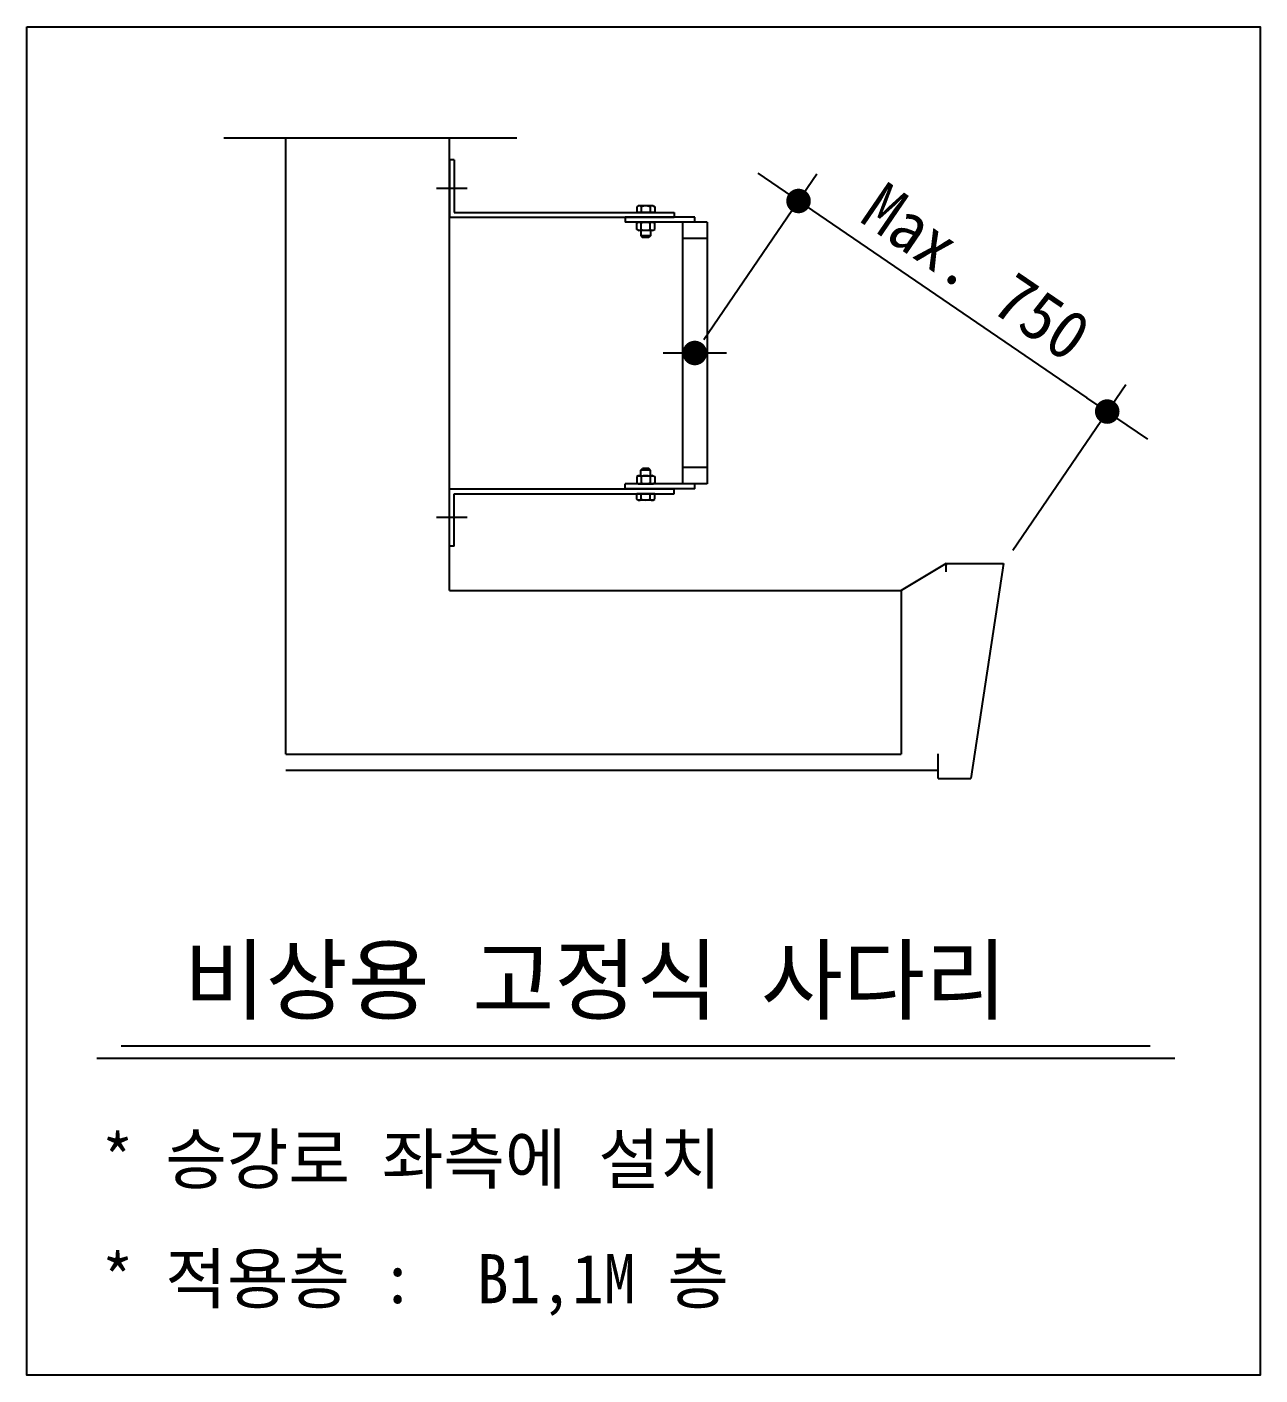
# Model space of a CAD drawing. Extents: x -9109 to 174251, y 57759 to 115528.
# Drawn here: x 106332 to 107086, y 114637 to 115462 of the extents above; entities that cross this region are included whole.
import ezdxf

# ---------------------------------------------------------------- set-up
doc = ezdxf.new("R2010")
doc.units = 0
doc.header["$LTSCALE"] = 600
doc.header["$MEASUREMENT"] = 0
doc.linetypes.add('CENTER', pattern=[2, 1.25, -0.25, 0.25, -0.25])
doc.linetypes.add('PHANTOM', pattern=[2.5, 1.25, -0.25, 0.25, -0.25, 0.25, -0.25])
doc.layers.get('0').update_dxf_attribs({"linetype": 'CONTINUOUS'})
for name, color, linetype in [('1', 3, 'CONTINUOUS'), ('3', 1, 'CENTER'), ('4', 6, 'PHANTOM'), ('A-DIMS', 7, 'CONTINUOUS')]:
    doc.layers.add(name, color=color, linetype=linetype)
doc.layers.add('A-MKXS-TEXT1', color=3, linetype='CONTINUOUS', lineweight=25)
doc.layers.add('A-XXXX-TABL', color=7, linetype='CONTINUOUS', lineweight=25)
doc.styles.add('HY울릉도L', font='')
doc.styles.add('돋움체', font='')
doc.styles.get('HY울릉도L').set_extended_font_data('Dotum')
doc.styles.get('돋움체').set_extended_font_data('DotumChe')
doc.dimstyles.new('CDIM', dxfattribs={"dimtxt": 3, "dimasz": 1.5, "dimexe": 2, "dimexo": 1, "dimgap": 1, "dimtad": 1, "dimdec": 0, "dimrnd": 0.5, "dimzin": 0, "dimdsep": 32, "dimlunit": 6, "dimtxsty": 'HY울릉도L', "dimblk1": '_CIDOT', "dimblk2": '_CIDOT', "dimsah": 1, "dimcen": 5.5, "dimclrd": 2, "dimclre": 2, "dimclrt": 7, "dimadec": 0, "dimazin": 0, "dimtfac": 1, "dimtdec": 0, "dimtix": 1, "dimtmove": 2, "dimatfit": 1, "dimldrblk": '_CIDOT', "dimfxl": 1, "dimtolj": 1, "dimtzin": 0, "dimlwd": -1, "dimarcsym": 0})

# ---------------------------------------------------------------- blocks, each defined once
blk = doc.blocks.new('A$C0DD524BE')
for p, q in [((0, 472), (0, 402)), ((6, 472), (0, 472)), ((6, 472), (6, 408)), ((231, 416), (229, 414.9)), ((229, 414.9), (229, 408)), ((249, 416), (231, 416)), ((234.5, 414.9), (234.5, 408)), ((245.5, 414.9), (245.5, 408)), ((249, 416), (251, 414.9)), ((251, 414.9), (251, 408)), ((0, 402), (275, 402)), ((6, 408), (275, 408)), ((300, 402), (215, 402)), ((215, 402), (215, 396)), ((300, 396), (215, 396)), ((251, 408), (229, 408)), ((231, 396), (229, 394.9)), ((231, 396), (249, 396)), ((249, 396), (251, 394.9)), ((275, 408), (275, 402)), ((315, 396), (285, 396)), ((285, 396), (285, 76)), ((300, 396), (300, 402)), ((315, 396), (315, 76)), ((229, 387.1), (229, 394.9)), ((231, 386), (229, 387.1)), ((231, 386), (249, 386)), ((234, 386), (234, 379.3)), ((246, 379.3), (234, 379.3)), ((234.5, 387.1), (234.5, 394.9)), ((245.5, 387.1), (245.5, 394.9)), ((246, 386), (246, 379.3)), ((249, 386), (251, 387.1)), ((251, 387.1), (251, 394.9)), ((244, 377.3), (236, 377.3)), ((231, 86), (229, 84.9)), ((229, 84.9), (229, 77.1)), ((231, 86), (249, 86)), ((234, 86), (234, 92.7)), ((246, 92.7), (234, 92.7)), ((234.5, 84.9), (234.5, 77.1)), ((244, 94.7), (236, 94.7)), ((245.5, 84.9), (245.5, 77.1)), ((246, 86), (246, 92.7)), ((249, 86), (251, 84.9)), ((251, 84.9), (251, 77.1)), ((0, 0), (0, 70)), ((0, 70), (275, 70)), ((300, 76), (215, 76)), ((215, 70), (215, 76)), ((215, 70), (215, 76)), ((300, 70), (215, 70)), ((231, 76), (229, 77.1)), ((231, 76), (249, 76)), ((249, 76), (251, 77.1)), ((275, 64), (275, 70)), ((315, 76), (285, 76)), ((315, 76), (285, 76)), ((300, 70), (300, 76)), ((6, 0), (6, 64)), ((6, 64), (275, 64)), ((251, 64), (229, 64)), ((229, 57.1), (229, 64)), ((231, 56), (229, 57.1)), ((249, 56), (231, 56)), ((234.5, 57.1), (234.5, 64)), ((245.5, 57.1), (245.5, 64)), ((249, 56), (251, 57.1)), ((251, 57.1), (251, 64)), ((6, 0), (0, 0))]:
    blk.add_line(p, q)
at = {"color": 4}
for p, q in [((315, 376), (285, 376)), ((315, 96), (285, 96))]:
    blk.add_line(p, q, dxfattribs=at)
for centre, radius, start, end in [((231, 410.1), 5.95, 53.9834, 90.1631), ((240, 402.2), 13.8, 66.5734, 113.4266), ((249, 410.1), 5.95, 89.8369, 126.0166), ((231, 390.1), 5.95, 53.9834, 90.1631), ((240, 382.2), 13.8, 66.5734, 113.4266), ((249, 390.1), 5.95, 89.8369, 126.0166), ((231, 391.9), 5.95, 269.8369, 306.0166), ((240, 399.8), 13.8, 246.5734, 293.4266), ((249, 391.9), 5.95, 233.9834, 270.1631), ((231, 80.1), 5.95, 53.9834, 90.1631), ((240, 72.2), 13.8, 66.5734, 113.4266), ((249, 80.1), 5.95, 89.8369, 126.0166), ((231, 81.9), 5.95, 269.8369, 306.0166), ((240, 89.8), 13.8, 246.5734, 293.4266), ((249, 81.9), 5.95, 233.9834, 270.1631), ((231, 61.9), 5.95, 269.8369, 306.0166), ((240, 69.8), 13.8, 246.5734, 293.4266), ((249, 61.9), 5.95, 233.9834, 270.1631)]:
    blk.add_arc(centre, radius, start, end)
at = {"layer": '1', "color": 1, "linetype": 'CENTER'}
for p, q in [((21.7, 437), (-15.7, 437)), ((21.7, 35), (-15.7, 35))]:
    blk.add_line(p, q, dxfattribs=at)
at = {"layer": '1'}
for p, q in [((234, 379.3), (236, 377.3)), ((246, 379.3), (244, 377.3)), ((234, 92.7), (236, 94.7)), ((246, 92.7), (244, 94.7))]:
    blk.add_line(p, q, dxfattribs=at)
at = {"layer": '3'}
blk.add_line((338.7, 236), (261.3, 236), dxfattribs=at)
blk = doc.blocks.new('_CIDOT')
at = {"color": 0, "linetype": 'ByBlock'}
blk.add_line((2, 0), (-1, 0), dxfattribs=at)
at = {"color": 0, "linetype": 'ByBlock', "const_width": 0.5}
blk.add_lwpolyline([(-0.25, 0, 1), (0.25, 0, 1)], format="xyb", close=True, dxfattribs=at)
blk = doc.blocks.new('*D991')
at = {"layer": 'A-DIMS', "lineweight": -2, "transparency": 16777216}
for p, q in [((106746.04, 115270.51), (106815.09, 115371.71)), ((106934.72, 115141.76), (107003.77, 115242.96))]:
    blk.add_line(p, q, dxfattribs=at)
at = {"layer": 'A-DIMS', "transparency": 16777216}
blk.add_line((106816.21, 115346.73), (106980.11, 115234.9), dxfattribs=at)
at = {"layer": 'A-DIMS', "transparency": 16777216, "xscale": 15, "yscale": 15, "zscale": 15}
for p, rotation in [((106803.82, 115355.19), 145.6923263926858), ((106992.5, 115226.44), 325.6923263926858)]:
    blk.add_blockref('_CIDOT', p, dxfattribs=dict(at, rotation=rotation))
at = {"layer": 'A-DIMS', "color": 3, "transparency": 16777216, "insert": (106912.43, 115311.73), "char_height": 30, "attachment_point": 5, "rotation": 325.69233, "style": '돋움체'}
blk.add_mtext('\\A1;Max. 750', dxfattribs=at)

msp = doc.modelspace()

# ---------------------------------------------------------------- linework, layer by layer
for p, q in [((106490.4, 115017), (106490.4, 115393.73)), ((106590.4, 115117), (106590.4, 115393.73))]:
    msp.add_line(p, q)
at = {"color": 7}
for p, q in [((106894.08, 115133.5), (106866.58, 115117)), ((106894.08, 115133.5), (106929.08, 115133.5)), ((106894.08, 115132.5), (106894.08, 115133.5)), ((106894.08, 115128.5), (106894.08, 115133.5)), ((106894.08, 115133.5), (106894.08, 115132.5)), ((106929.08, 115133.5), (106909.08, 115002.1)), ((106590.4, 115117), (106866.58, 115117)), ((106866.58, 115117), (106866.58, 115017)), ((106490.4, 115017), (106866.58, 115017)), ((106889.08, 115002.1), (106889.08, 115017.1)), ((106889.08, 115002.1), (106909.08, 115002.1))]:
    msp.add_line(p, q, dxfattribs=at)
at = {"layer": '1'}
for p, q in [((106389.92, 114838.66), (107018.83, 114838.66)), ((106374.92, 114831.16), (107033.83, 114831.16))]:
    msp.add_line(p, q, dxfattribs=at)
at = {"layer": '1', "const_width": 7.5}
msp.add_lwpolyline([(106744.15, 115262.25, -1), (106736.65, 115262.25, -1)], format="xyb", close=True, dxfattribs=at)
at = {"layer": '4'}
for p, q in [((106452.64, 115393.73), (106631.73, 115393.73)), ((106490.4, 115007.1), (106889.08, 115007.1))]:
    msp.add_line(p, q, dxfattribs=at)
at = {"layer": 'A-XXXX-TABL'}
msp.add_lwpolyline([(106332.25, 115461.59), (107085.88, 115461.59), (107085.88, 114637.39), (106332.25, 114637.39)], close=True, dxfattribs=at)

# ---------------------------------------------------------------- block references
at = {"layer": '1', "xscale": 0.5, "yscale": 0.5, "zscale": 0.5}
msp.add_blockref('A$C0DD524BE', (106590.4, 115144.25), dxfattribs=at)

# ---------------------------------------------------------------- texts
at = {"layer": 'A-MKXS-TEXT1', "style": '돋움체'}
for s, height, p in [('비상용 고정식 사다리', 40, (106427.93, 114858.9)), ('* 승강로 좌측에 설치', 30, (106377.98, 114754.45)), ('* 적용층 :  B1,1M 층', 30, (106377.98, 114681.31))]:
    msp.add_text(s, height=height, dxfattribs=at).set_placement(p)

# ---------------------------------------------------------------- dimensions: what is measured, and where the dimension line sits
at = {"layer": 'A-DIMS'}
dim = msp.add_aligned_dim(p1=(106740.4, 115262.25), p2=(106929.08, 115133.5), distance=112.52, text='Max. 750', dimstyle='CDIM', override={"dimscale": 10, "dimtxsty": '돋움체', "dimclrd": 256, "dimclre": 256, "dimclrt": 3}, dxfattribs=at)
dim.commit()
dim.dimension.update_dxf_attribs({"geometry": '*D991', "text_midpoint": (106912.43, 115311.73)})

doc.saveas('drawing.dxf')
